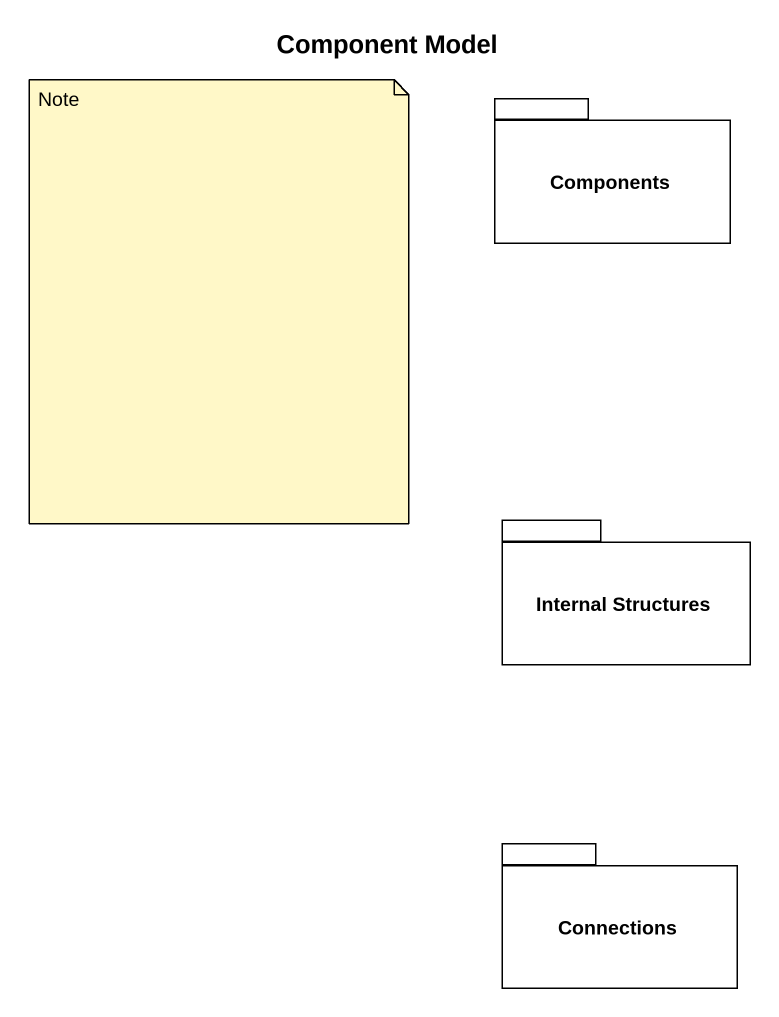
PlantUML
@startuml
title Component Model
package Components {
}
package "Internal Structures" as Internal_Structures {
}
package Connections {
}
note as N1
  Note
end note
@enduml
